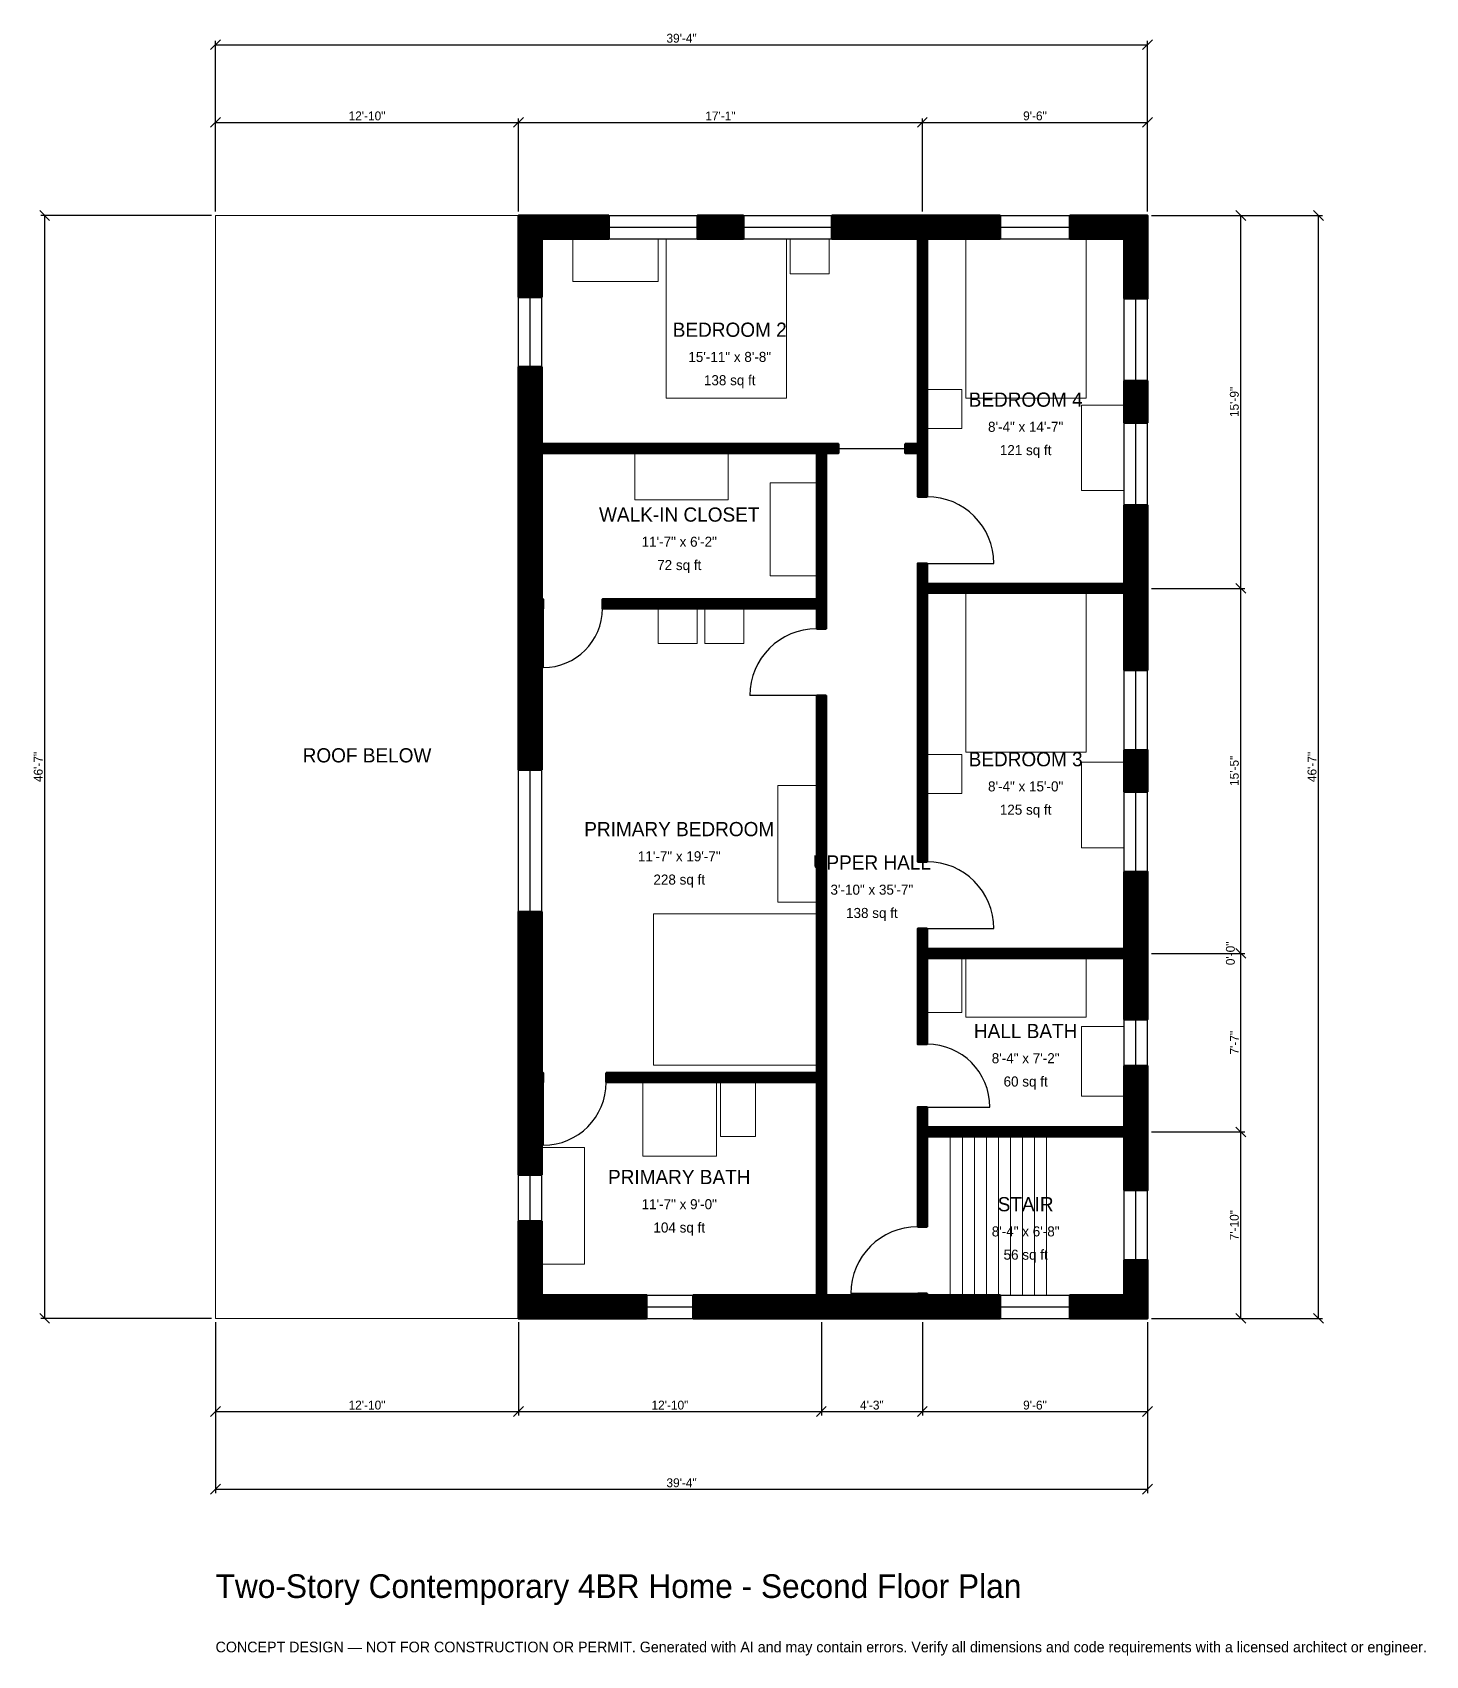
# Model space of a CAD drawing. Header units: inches. Extents: x -93 to 613, y -171 to 652.
import ezdxf
from ezdxf.enums import TextEntityAlignment as Align

# ---------------------------------------------------------------- set-up
doc = ezdxf.new("R2010")
doc.units = ezdxf.units.IN
doc.header["$MEASUREMENT"] = 0
doc.linetypes.add('DASHED', pattern=[0.6, 0.5, -0.1])
for name, color, linetype, lineweight in [('A-ANNO-DIMS', 1, 'Continuous', 13), ('A-ANNO-TEXT', 7, 'Continuous', 18), ('A-AREA-IDEN', 7, 'Continuous', 18), ('A-DOOR', 2, 'Continuous', 25), ('A-FLOR-FIXT', 9, 'Continuous', 13), ('A-FLOR-STRS', 3, 'Continuous', 18), ('A-FURN', 9, 'Continuous', 13), ('A-GLAZ', 4, 'Continuous', 25), ('A-SITE-PAVE', 8, 'Continuous', 13), ('A-WALL', 7, 'Continuous', 50), ('A-WALL-PATT', 8, 'Continuous', 13)]:
    doc.layers.add(name, color=color, linetype=linetype, lineweight=lineweight)
doc.dimstyles.new('PLAN', dxfattribs={"dimtxt": 4.5, "dimasz": 3, "dimexe": 2, "dimexo": 2, "dimgap": 1, "dimtad": 1, "dimdec": 0, "dimlunit": 4, "dimtsz": 2.5, "dimcen": 2.5, "dimclrd": 1, "dimclre": 1, "dimazin": 3, "dimtfac": 1, "dimtmove": 0, "dimatfit": 3})

msp = doc.modelspace()

# ---------------------------------------------------------------- hatches: boundary and pattern name
at = {"layer": 'A-WALL-PATT'}
h = msp.add_hatch(dxfattribs=at)
h.set_pattern_fill('ANSI31', color=8, scale=0.8)
h.paths.add_polyline_path([(355.9055, 0), (355.9055, 0), (352.3622, 0), (312.9921, 0), (309.4488, 0), (309.4488, 0), (304.7244, 0), (304.7244, 0), (301.1811, 0), (242.126, 0), (242.126, 11.811), (301.1811, 11.811), (304.7244, 11.811), (304.7244, 119.685), (198.0315, 119.685), (198.0315, 124.4094), (304.7244, 124.4094), (304.7244, 315.748), (309.4488, 315.748), (309.4488, 124.4094), (309.4488, 119.685), (309.4488, 11.811), (312.9921, 11.811), (352.3622, 11.811), (355.9055, 11.811), (355.9055, 12.5984), (360.6299, 12.5984), (360.6299, 11.811), (364.1732, 11.811), (397.6378, 11.811), (397.6378, 0), (364.1732, 0), (360.6299, 0), (360.6299, 0), (355.9055, 0)])
h.paths.add_polyline_path([(165.3543, 0), (165.3543, 0), (153.5433, 0), (153.5433, 0), (153.5433, 0), (153.5433, 11.811), (153.5433, 11.811), (153.5433, 49.2126), (165.3543, 49.2126), (165.3543, 11.811), (218.5039, 11.811), (218.5039, 0), (165.3543, 0)])
h.paths.add_polyline_path([(153.5433, 116.1417), (153.5433, 119.685), (153.5433, 119.685), (153.5433, 124.4094), (153.5433, 124.4094), (153.5433, 127.9528), (153.5433, 206.1024), (165.3543, 206.1024), (165.3543, 127.9528), (165.3543, 124.4094), (166.1417, 124.4094), (166.1417, 119.685), (165.3543, 119.685), (165.3543, 116.1417), (165.3543, 72.8346), (153.5433, 72.8346), (153.5433, 116.1417)])
h.paths.add_polyline_path([(153.5433, 356.2992), (153.5433, 359.8425), (153.5433, 359.8425), (153.5433, 364.5669), (153.5433, 364.5669), (153.5433, 368.1102), (153.5433, 435.0394), (153.5433, 438.5827), (153.5433, 438.5827), (153.5433, 443.3071), (153.5433, 443.3071), (153.5433, 446.8504), (153.5433, 482.2835), (165.3543, 482.2835), (165.3543, 446.8504), (165.3543, 443.3071), (304.7244, 443.3071), (309.4488, 443.3071), (315.748, 443.3071), (315.748, 438.5827), (309.4488, 438.5827), (309.4488, 364.5669), (309.4488, 359.8425), (309.4488, 349.6063), (304.7244, 349.6063), (304.7244, 359.8425), (196.063, 359.8425), (196.063, 364.5669), (304.7244, 364.5669), (304.7244, 438.5827), (165.3543, 438.5827), (165.3543, 435.0394), (165.3543, 368.1102), (165.3543, 364.5669), (166.1417, 364.5669), (166.1417, 359.8425), (165.3543, 359.8425), (165.3543, 356.2992), (165.3543, 278.1496), (153.5433, 278.1496), (153.5433, 356.2992)])
h.paths.add_polyline_path([(153.5433, 547.2441), (153.5433, 547.2441), (153.5433, 559.0551), (153.5433, 559.0551), (153.5433, 559.0552), (165.3543, 559.0552), (165.3543, 559.0551), (199.3438, 559.0551), (199.3438, 547.2441), (165.3543, 547.2441), (165.3543, 517.7165), (153.5433, 517.7165), (153.5433, 547.2441)])
h.paths.add_polyline_path([(267.5853, 559.0551), (267.5853, 547.2441), (244.2257, 547.2441), (244.2257, 559.0551), (267.5853, 559.0551)])
h.paths.add_polyline_path([(352.3622, 559.0551), (355.9055, 559.0551), (355.9055, 559.0552), (360.6299, 559.0552), (360.6299, 559.0551), (364.1732, 559.0551), (397.6378, 559.0551), (397.6378, 547.2441), (364.1732, 547.2441), (360.6299, 547.2441), (360.6299, 443.3071), (360.6299, 438.5827), (360.6299, 416.5354), (355.9055, 416.5354), (355.9055, 438.5827), (349.6063, 438.5827), (349.6063, 443.3071), (355.9055, 443.3071), (355.9055, 547.2441), (352.3622, 547.2441), (312.4672, 547.2441), (312.4672, 559.0551), (352.3622, 559.0551)])
h.paths.add_polyline_path([(460.6299, 559.0551), (460.6299, 559.0552), (472.4409, 559.0552), (472.4409, 559.0551), (472.441, 559.0551), (472.441, 547.2441), (472.4409, 547.2441), (472.4409, 516.9291), (460.6299, 516.9291), (460.6299, 547.2441), (433.0709, 547.2441), (433.0709, 559.0551), (460.6299, 559.0551)])
h.paths.add_polyline_path([(472.4409, 453.937), (460.6299, 453.937), (460.6299, 475.1968), (472.4409, 475.1968), (472.4409, 453.937)])
h.paths.add_polyline_path([(472.4409, 375.9843), (472.4409, 372.4409), (472.441, 372.4409), (472.441, 367.7165), (472.4409, 367.7165), (472.4409, 364.1732), (472.4409, 328.6745), (460.6299, 328.6745), (460.6299, 364.1732), (460.6299, 367.7165), (360.6299, 367.7165), (360.6299, 231.4961), (355.9055, 231.4961), (355.9055, 367.7165), (355.9055, 372.4409), (355.9055, 382.6772), (360.6299, 382.6772), (360.6299, 372.4409), (460.6299, 372.4409), (460.6299, 375.9843), (460.6299, 412.2047), (472.4409, 412.2047), (472.4409, 375.9843)])
h.paths.add_polyline_path([(472.4409, 266.9948), (460.6299, 266.9948), (460.6299, 288.1234), (472.4409, 288.1234), (472.4409, 266.9948)])
h.paths.add_polyline_path([(472.4409, 190.9449), (472.4409, 187.4016), (472.441, 187.4016), (472.441, 182.6772), (472.4409, 182.6772), (472.4409, 179.1339), (472.4409, 151.5748), (460.6299, 151.5748), (460.6299, 179.1339), (460.6299, 182.6772), (360.6299, 182.6772), (360.6299, 138.9764), (355.9055, 138.9764), (355.9055, 182.6772), (355.9055, 182.6772), (355.9055, 187.4016), (355.9055, 197.6378), (360.6299, 197.6378), (360.6299, 187.4016), (460.6299, 187.4016), (460.6299, 190.9449), (460.6299, 226.4436), (472.4409, 226.4436), (472.4409, 190.9449)])
h.paths.add_polyline_path([(472.4409, 100.3937), (472.4409, 96.8504), (472.441, 96.8504), (472.441, 92.126), (472.4409, 92.126), (472.4409, 88.5827), (472.4409, 64.9606), (460.6299, 64.9606), (460.6299, 88.5827), (460.6299, 92.126), (360.6299, 92.126), (360.6299, 46.4567), (355.9055, 46.4567), (355.9055, 92.126), (355.9055, 96.8504), (355.9055, 107.0866), (360.6299, 107.0866), (360.6299, 96.8504), (460.6299, 96.8504), (460.6299, 100.3937), (460.6299, 127.9528), (472.4409, 127.9528), (472.4409, 100.3937)])
h.paths.add_polyline_path([(472.4409, 11.811), (472.441, 11.811), (472.441, 0), (472.4409, 0), (472.4409, 0), (460.6299, 0), (460.6299, 0), (433.0709, 0), (433.0709, 11.811), (460.6299, 11.811), (460.6299, 29.5276), (472.4409, 29.5276), (472.4409, 11.811)])

# ---------------------------------------------------------------- linework, layer by layer
at = {"layer": 'A-DOOR'}
for p, q in [((315.748, 440.9449), (349.6063, 440.9449)), ((360.6299, 382.6772), (394.4882, 382.6772)), ((166.1417, 359.8425), (166.1417, 329.9213)), ((304.7244, 315.748), (270.8661, 315.748)), ((360.6299, 197.6378), (394.4882, 197.6378)), ((166.1417, 119.685), (166.1417, 87.7953)), ((360.6299, 107.0866), (392.5197, 107.0866)), ((355.9055, 12.5984), (322.0472, 12.5984))]:
    msp.add_line(p, q, dxfattribs=at)
for centre, radius, start, end in [((360.6299, 382.6772), 33.8583, 0, 90), ((166.1417, 359.8425), 29.9213, 270, 360), ((304.7244, 315.748), 33.8583, 90, 180), ((360.6299, 197.6378), 33.8583, 0, 90), ((360.6299, 107.0866), 31.8898, 0, 90), ((166.1417, 119.685), 31.8898, 270, 360), ((355.9055, 12.5984), 33.8583, 90, 180)]:
    msp.add_arc(centre, radius, start, end, dxfattribs=at)
at = {"layer": 'A-FLOR-FIXT'}
for points in [[(360.6299, 155.1181), (378.3465, 155.1181), (378.3465, 182.6772), (360.6299, 182.6772)], [(380.315, 152.7559), (441.3386, 152.7559), (441.3386, 182.6772), (380.315, 182.6772)], [(438.9764, 112.5984), (460.6299, 112.5984), (460.6299, 148.0315), (438.9764, 148.0315)], [(216.5354, 82.2835), (253.937, 82.2835), (253.937, 119.685), (216.5354, 119.685)], [(255.9055, 92.126), (273.622, 92.126), (273.622, 119.685), (255.9055, 119.685)], [(165.3543, 27.5591), (187.0079, 27.5591), (187.0079, 86.6142), (165.3543, 86.6142)]]:
    msp.add_lwpolyline(points, close=True, dxfattribs=at)
at = {"layer": 'A-FLOR-STRS'}
for p, q in [((372.4409, 11.811), (372.4409, 92.126)), ((378.5433, 11.811), (378.5433, 92.126)), ((384.6457, 11.811), (384.6457, 92.126)), ((390.748, 11.811), (390.748, 92.126)), ((396.8504, 11.811), (396.8504, 92.126)), ((402.9528, 11.811), (402.9528, 92.126)), ((409.0551, 11.811), (409.0551, 92.126)), ((415.1575, 11.811), (415.1575, 92.126)), ((421.2598, 11.811), (421.2598, 92.126))]:
    msp.add_line(p, q, dxfattribs=at)
at = {"layer": 'A-FURN'}
for points in [[(181.1024, 525.5906), (224.4094, 525.5906), (224.4094, 547.2441), (181.1024, 547.2441)], [(228.3465, 466.5354), (289.3701, 466.5354), (289.3701, 547.2441), (228.3465, 547.2441)], [(291.3386, 529.5276), (311.0236, 529.5276), (311.0236, 547.2441), (291.3386, 547.2441)], [(380.315, 466.5354), (441.3386, 466.5354), (441.3386, 547.2441), (380.315, 547.2441)], [(360.6299, 451.1811), (378.3465, 451.1811), (378.3465, 470.8661), (360.6299, 470.8661)], [(438.9764, 419.685), (460.6299, 419.685), (460.6299, 462.9921), (438.9764, 462.9921)], [(212.5984, 414.9606), (259.8425, 414.9606), (259.8425, 438.5827), (212.5984, 438.5827)], [(281.1024, 376.378), (304.7244, 376.378), (304.7244, 423.622), (281.1024, 423.622)], [(380.315, 287.0079), (441.3386, 287.0079), (441.3386, 367.7165), (380.315, 367.7165)], [(224.4094, 342.126), (244.0945, 342.126), (244.0945, 359.8425), (224.4094, 359.8425)], [(248.0315, 342.126), (267.7165, 342.126), (267.7165, 359.8425), (248.0315, 359.8425)], [(360.6299, 266.1417), (378.3465, 266.1417), (378.3465, 285.8268), (360.6299, 285.8268)], [(438.9764, 238.5827), (460.6299, 238.5827), (460.6299, 281.8898), (438.9764, 281.8898)], [(285.0394, 211.0236), (304.7244, 211.0236), (304.7244, 270.0787), (285.0394, 270.0787)], [(222.0472, 128.3465), (304.7244, 128.3465), (304.7244, 205.1181), (222.0472, 205.1181)]]:
    msp.add_lwpolyline(points, close=True, dxfattribs=at)
at = {"layer": 'A-GLAZ'}
for p, q in [((199.3438, 559.0551), (244.2257, 559.0551)), ((199.3438, 553.1496), (244.2257, 553.1496)), ((267.5853, 559.0551), (312.4672, 559.0551)), ((267.5853, 553.1496), (312.4672, 553.1496)), ((397.6378, 559.0551), (433.0709, 559.0551)), ((397.6378, 553.1496), (433.0709, 553.1496)), ((199.3438, 547.2441), (244.2257, 547.2441)), ((267.5853, 547.2441), (312.4672, 547.2441)), ((397.6378, 547.2441), (433.0709, 547.2441)), ((153.5433, 482.2835), (153.5433, 517.7165)), ((159.4488, 482.2835), (159.4488, 517.7165)), ((165.3543, 482.2835), (165.3543, 517.7165)), ((460.6299, 475.1968), (460.6299, 516.9291)), ((466.5354, 475.1968), (466.5354, 516.9291)), ((472.4409, 475.1968), (472.4409, 516.9291)), ((460.6299, 412.2047), (460.6299, 453.937)), ((466.5354, 412.2047), (466.5354, 453.937)), ((472.4409, 412.2047), (472.4409, 453.937)), ((460.6299, 288.1234), (460.6299, 328.6745)), ((466.5354, 288.1234), (466.5354, 328.6745)), ((472.4409, 288.1234), (472.4409, 328.6745)), ((153.5433, 206.1024), (153.5433, 278.1496)), ((159.4488, 206.1024), (159.4488, 278.1496)), ((165.3543, 206.1024), (165.3543, 278.1496)), ((460.6299, 226.4436), (460.6299, 266.9948)), ((466.5354, 226.4436), (466.5354, 266.9948)), ((472.4409, 226.4436), (472.4409, 266.9948)), ((460.6299, 127.9528), (460.6299, 151.5748)), ((466.5354, 127.9528), (466.5354, 151.5748)), ((472.4409, 127.9528), (472.4409, 151.5748)), ((153.5433, 49.2126), (153.5433, 72.8346)), ((159.4488, 49.2126), (159.4488, 72.8346)), ((165.3543, 49.2126), (165.3543, 72.8346)), ((460.6299, 29.5276), (460.6299, 64.9606)), ((466.5354, 29.5276), (466.5354, 64.9606)), ((472.4409, 29.5276), (472.4409, 64.9606)), ((218.5039, 11.811), (242.126, 11.811)), ((397.6378, 11.811), (433.0709, 11.811)), ((218.5039, 5.9055), (242.126, 5.9055)), ((218.5039, 0), (242.126, 0)), ((397.6378, 5.9055), (433.0709, 5.9055)), ((397.6378, 0), (433.0709, 0))]:
    msp.add_line(p, q, dxfattribs=at)
at = {"layer": 'A-SITE-PAVE', "linetype": 'DASHED'}
msp.add_lwpolyline([(0, 0), (153.5433, 0), (153.5433, 559.0551), (0, 559.0551)], close=True, dxfattribs=at)
at = {"layer": 'A-WALL'}
for points in [[(153.5433, 547.2441), (153.5433, 547.2441), (153.5433, 559.0551), (153.5433, 559.0551), (153.5433, 559.0552), (165.3543, 559.0552), (165.3543, 559.0551), (199.3438, 559.0551), (199.3438, 547.2441), (165.3543, 547.2441), (165.3543, 517.7165), (153.5433, 517.7165), (153.5433, 547.2441)], [(267.5853, 559.0551), (267.5853, 547.2441), (244.2257, 547.2441), (244.2257, 559.0551), (267.5853, 559.0551)], [(352.3622, 559.0551), (355.9055, 559.0551), (355.9055, 559.0552), (360.6299, 559.0552), (360.6299, 559.0551), (364.1732, 559.0551), (397.6378, 559.0551), (397.6378, 547.2441), (364.1732, 547.2441), (360.6299, 547.2441), (360.6299, 443.3071), (360.6299, 438.5827), (360.6299, 416.5354), (355.9055, 416.5354), (355.9055, 438.5827), (349.6063, 438.5827), (349.6063, 443.3071), (355.9055, 443.3071), (355.9055, 547.2441), (352.3622, 547.2441), (312.4672, 547.2441), (312.4672, 559.0551), (352.3622, 559.0551)], [(460.6299, 559.0551), (460.6299, 559.0552), (472.4409, 559.0552), (472.4409, 559.0551), (472.441, 559.0551), (472.441, 547.2441), (472.4409, 547.2441), (472.4409, 516.9291), (460.6299, 516.9291), (460.6299, 547.2441), (433.0709, 547.2441), (433.0709, 559.0551), (460.6299, 559.0551)], [(153.5433, 356.2992), (153.5433, 359.8425), (153.5433, 359.8425), (153.5433, 364.5669), (153.5433, 364.5669), (153.5433, 368.1102), (153.5433, 435.0394), (153.5433, 438.5827), (153.5433, 438.5827), (153.5433, 443.3071), (153.5433, 443.3071), (153.5433, 446.8504), (153.5433, 482.2835), (165.3543, 482.2835), (165.3543, 446.8504), (165.3543, 443.3071), (304.7244, 443.3071), (309.4488, 443.3071), (315.748, 443.3071), (315.748, 438.5827), (309.4488, 438.5827), (309.4488, 364.5669), (309.4488, 359.8425), (309.4488, 349.6063), (304.7244, 349.6063), (304.7244, 359.8425), (196.063, 359.8425), (196.063, 364.5669), (304.7244, 364.5669), (304.7244, 438.5827), (165.3543, 438.5827), (165.3543, 435.0394), (165.3543, 368.1102), (165.3543, 364.5669), (166.1417, 364.5669), (166.1417, 359.8425), (165.3543, 359.8425), (165.3543, 356.2992), (165.3543, 278.1496), (153.5433, 278.1496), (153.5433, 356.2992)], [(472.4409, 453.937), (460.6299, 453.937), (460.6299, 475.1968), (472.4409, 475.1968), (472.4409, 453.937)], [(472.4409, 375.9843), (472.4409, 372.4409), (472.441, 372.4409), (472.441, 367.7165), (472.4409, 367.7165), (472.4409, 364.1732), (472.4409, 328.6745), (460.6299, 328.6745), (460.6299, 364.1732), (460.6299, 367.7165), (360.6299, 367.7165), (360.6299, 231.4961), (355.9055, 231.4961), (355.9055, 367.7165), (355.9055, 372.4409), (355.9055, 382.6772), (360.6299, 382.6772), (360.6299, 372.4409), (460.6299, 372.4409), (460.6299, 375.9843), (460.6299, 412.2047), (472.4409, 412.2047), (472.4409, 375.9843)], [(355.9055, 0), (355.9055, 0), (352.3622, 0), (312.9921, 0), (309.4488, 0), (309.4488, 0), (304.7244, 0), (304.7244, 0), (301.1811, 0), (242.126, 0), (242.126, 11.811), (301.1811, 11.811), (304.7244, 11.811), (304.7244, 119.685), (198.0315, 119.685), (198.0315, 124.4094), (304.7244, 124.4094), (304.7244, 315.748), (309.4488, 315.748), (309.4488, 124.4094), (309.4488, 119.685), (309.4488, 11.811), (312.9921, 11.811), (352.3622, 11.811), (355.9055, 11.811), (355.9055, 12.5984), (360.6299, 12.5984), (360.6299, 11.811), (364.1732, 11.811), (397.6378, 11.811), (397.6378, 0), (364.1732, 0), (360.6299, 0), (360.6299, 0), (355.9055, 0)], [(472.4409, 266.9948), (460.6299, 266.9948), (460.6299, 288.1234), (472.4409, 288.1234), (472.4409, 266.9948)], [(472.4409, 190.9449), (472.4409, 187.4016), (472.441, 187.4016), (472.441, 182.6772), (472.4409, 182.6772), (472.4409, 179.1339), (472.4409, 151.5748), (460.6299, 151.5748), (460.6299, 179.1339), (460.6299, 182.6772), (360.6299, 182.6772), (360.6299, 138.9764), (355.9055, 138.9764), (355.9055, 182.6772), (355.9055, 182.6772), (355.9055, 187.4016), (355.9055, 197.6378), (360.6299, 197.6378), (360.6299, 187.4016), (460.6299, 187.4016), (460.6299, 190.9449), (460.6299, 226.4436), (472.4409, 226.4436), (472.4409, 190.9449)], [(153.5433, 116.1417), (153.5433, 119.685), (153.5433, 119.685), (153.5433, 124.4094), (153.5433, 124.4094), (153.5433, 127.9528), (153.5433, 206.1024), (165.3543, 206.1024), (165.3543, 127.9528), (165.3543, 124.4094), (166.1417, 124.4094), (166.1417, 119.685), (165.3543, 119.685), (165.3543, 116.1417), (165.3543, 72.8346), (153.5433, 72.8346), (153.5433, 116.1417)], [(472.4409, 100.3937), (472.4409, 96.8504), (472.441, 96.8504), (472.441, 92.126), (472.4409, 92.126), (472.4409, 88.5827), (472.4409, 64.9606), (460.6299, 64.9606), (460.6299, 88.5827), (460.6299, 92.126), (360.6299, 92.126), (360.6299, 46.4567), (355.9055, 46.4567), (355.9055, 92.126), (355.9055, 96.8504), (355.9055, 107.0866), (360.6299, 107.0866), (360.6299, 96.8504), (460.6299, 96.8504), (460.6299, 100.3937), (460.6299, 127.9528), (472.4409, 127.9528), (472.4409, 100.3937)], [(165.3543, 0), (165.3543, 0), (153.5433, 0), (153.5433, 0), (153.5433, 0), (153.5433, 11.811), (153.5433, 11.811), (153.5433, 49.2126), (165.3543, 49.2126), (165.3543, 11.811), (218.5039, 11.811), (218.5039, 0), (165.3543, 0)], [(472.4409, 11.811), (472.441, 11.811), (472.441, 0), (472.4409, 0), (472.4409, 0), (460.6299, 0), (460.6299, 0), (433.0709, 0), (433.0709, 11.811), (460.6299, 11.811), (460.6299, 29.5276), (472.4409, 29.5276), (472.4409, 11.811)]]:
    msp.add_lwpolyline(points, close=True, dxfattribs=at)

# ---------------------------------------------------------------- texts
at = {"layer": 'A-ANNO-TEXT'}
for s, height, p in [('Two-Story Contemporary 4BR Home - Second Floor Plan', 12, (0, -141.7323)), ('CONCEPT DESIGN — NOT FOR CONSTRUCTION OR PERMIT. Generated with AI and may contain errors. Verify all dimensions and code requirements with a licensed architect or engineer.', 5.4, (0, -169.2913))]:
    msp.add_text(s, height=height, dxfattribs=at).set_placement(p)
at = {"layer": 'A-AREA-IDEN'}
for s, height, p in [('BEDROOM 2', 7.2, (260.6299, 501.1811)), ('15\'-11" x 8\'-8"', 5.1, (260.6299, 487.4016)), ('138 sq ft', 5.1, (260.6299, 475.5906)), ('BEDROOM 4', 7.2, (410.6299, 465.748)), ('8\'-4" x 14\'-7"', 5.1, (410.6299, 451.9685)), ('121 sq ft', 5.1, (410.6299, 440.1575)), ('WALK-IN CLOSET', 7.2, (235.0394, 407.4803)), ('11\'-7" x 6\'-2"', 5.1, (235.0394, 393.7008)), ('72 sq ft', 5.1, (235.0394, 381.8898)), ('ROOF BELOW', 7.2, (76.7717, 285.4331)), ('BEDROOM 3', 7.2, (410.6299, 283.4646)), ('8\'-4" x 15\'-0"', 5.1, (410.6299, 269.685)), ('125 sq ft', 5.1, (410.6299, 257.874)), ('PRIMARY BEDROOM', 7.2, (235.0394, 248.0315)), ('11\'-7" x 19\'-7"', 5.1, (235.0394, 234.252)), ('UPPER HALL', 7.2, (332.6772, 231.1024)), ('228 sq ft', 5.1, (235.0394, 222.4409)), ('3\'-10" x 35\'-7"', 5.1, (332.6772, 217.3228)), ('138 sq ft', 5.1, (332.6772, 205.5118)), ('HALL BATH', 7.2, (410.6299, 145.6693)), ('8\'-4" x 7\'-2"', 5.1, (410.6299, 131.8898)), ('60 sq ft', 5.1, (410.6299, 120.0787)), ('PRIMARY BATH', 7.2, (235.0394, 71.6535)), ('11\'-7" x 9\'-0"', 5.1, (235.0394, 57.874)), ('STAIR', 7.2, (410.6299, 57.874)), ('104 sq ft', 5.1, (235.0394, 46.063)), ('8\'-4" x 6\'-8"', 5.1, (410.6299, 44.0945)), ('56 sq ft', 5.1, (410.6299, 32.2835))]:
    msp.add_text(s, height=height, dxfattribs=at).set_placement(p, align=Align.MIDDLE_CENTER)

# ---------------------------------------------------------------- dimensions: what is measured, and where the dimension line sits
at = {"layer": 'A-ANNO-DIMS'}
for base, p1, p2, text in [((0, 645.6693), (0, 559.0551), (472.4409, 559.0551), '39\'-4"'), ((0, 606.2992), (0, 559.0551), (153.5433, 559.0551), '12\'-10"'), ((153.5433, 606.2992), (153.5433, 559.0551), (358.2677, 559.0551), '17\'-1"'), ((358.2677, 606.2992), (358.2677, 559.0551), (472.4409, 559.0551), '9\'-6"'), ((0, -47.2441), (0, 0), (153.5433, 0), '12\'-10"'), ((0, -86.6142), (0, 0), (472.4409, 0), '39\'-4"'), ((153.5433, -47.2441), (153.5433, 0), (307.0866, 0), '12\'-10"'), ((307.0866, -47.2441), (307.0866, 0), (358.2677, 0), '4\'-3"'), ((358.2677, -47.2441), (358.2677, 0), (472.4409, 0), '9\'-6"')]:
    msp.add_linear_dim(base=base, p1=p1, p2=p2, text=text, dimstyle='PLAN', dxfattribs=at).render()
for base, p1, p2, text in [((-86.6142, 0), (0, 0), (0, 559.0551), '46\'-7"'), ((519.685, 370.0787), (472.4409, 370.0787), (472.4409, 559.0551), '15\'-9"'), ((559.0551, 0), (472.4409, 0), (472.4409, 559.0551), '46\'-7"'), ((519.685, 185.0394), (472.4409, 185.0394), (472.4409, 370.0787), '15\'-5"'), ((519.685, 185.0394), (472.4409, 185.0394), (472.4409, 185.0394), '0\'-0"'), ((519.685, 94.4882), (472.4409, 94.4882), (472.4409, 185.0394), '7\'-7"'), ((519.685, 0), (472.4409, 0), (472.4409, 94.4882), '7\'-10"')]:
    msp.add_linear_dim(base=base, p1=p1, p2=p2, angle=90, text=text, dimstyle='PLAN', dxfattribs=at).render()

doc.saveas('drawing.dxf')
